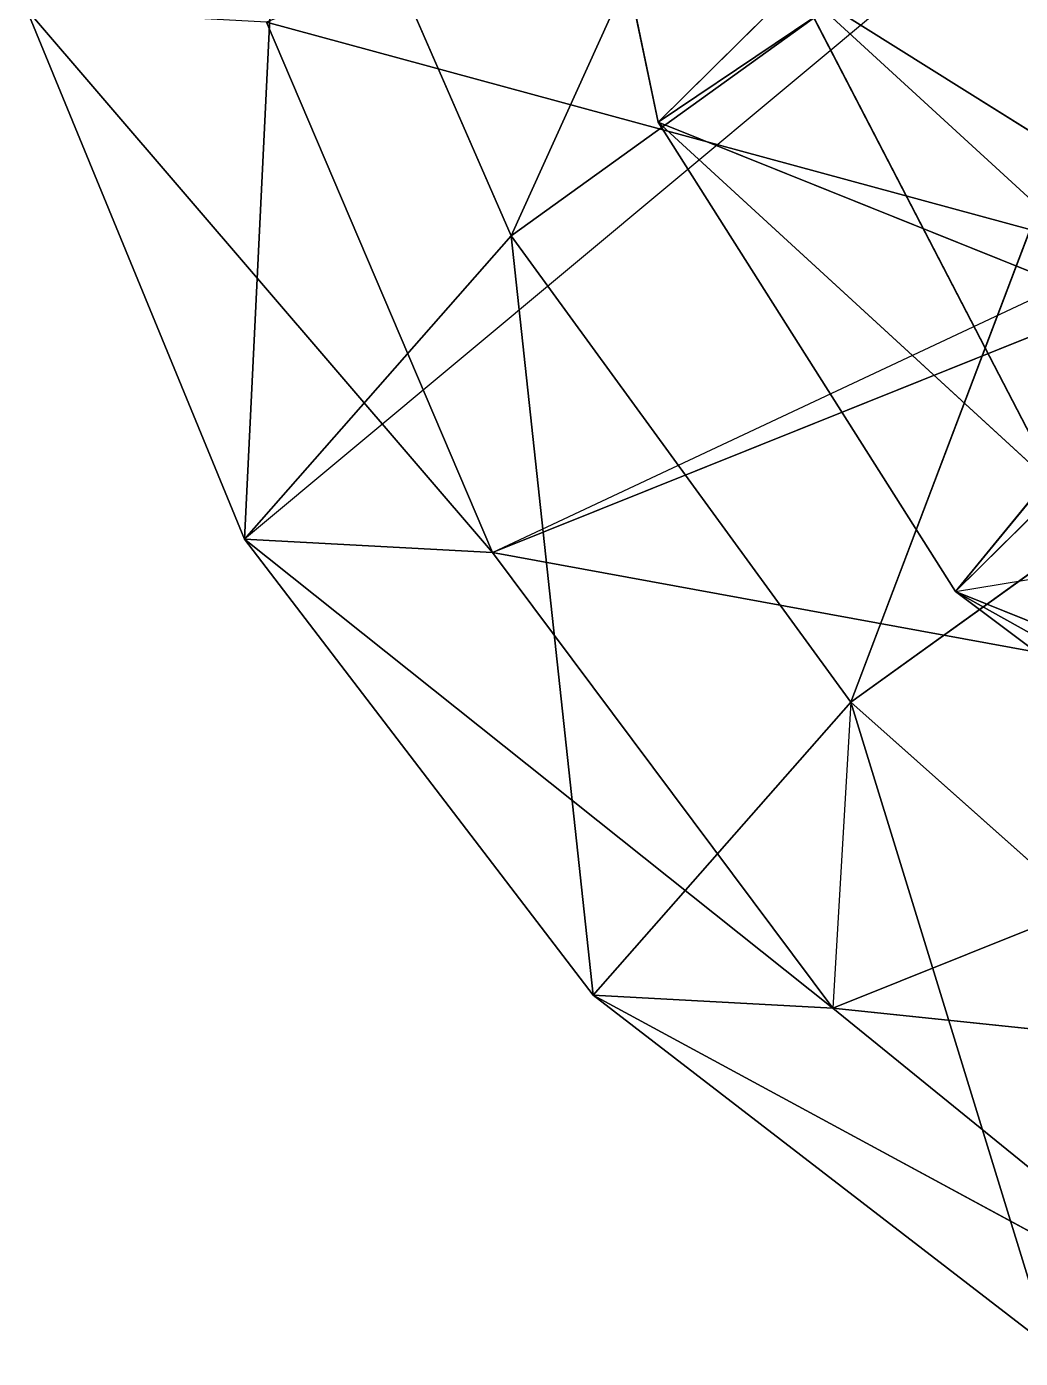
# Model space of a CAD drawing. Header units: metres. Extents: x -96 to 96, y -95 to 95.
# Drawn here: x -92.9 to -49.8, y -82.4 to -24.7 of the extents above; entities that cross this region are included whole.
import ezdxf

# ---------------------------------------------------------------- set-up
doc = ezdxf.new("R2010")
doc.units = ezdxf.units.M

msp = doc.modelspace()

# ---------------------------------------------------------------- linework, layer by layer
for p, q in [((-51.909515, 10.229988, -491.7968), (-71.84741, -33.74655, -465.68402)), ((-51.909515, 10.229988, -491.7968), (-71.84741, -33.74655, -465.68402)), ((-70.47213, -4.98427, -426.5787), (-65.46559, -28.820183, -420.91736)), ((-70.47213, -4.98427, -426.5787), (-65.46559, -28.820183, -420.91736)), ((-81.690384, -11.210953, -460.85513), (-83.427376, -46.90148, -419.1838)), ((-81.690384, -11.210953, -460.85513), (-83.427376, -46.90148, -419.1838)), ((-81.690384, -11.210953, -460.85513), (-71.84741, -33.74655, -465.68402)), ((-81.690384, -11.210953, -460.85513), (-71.84741, -33.74655, -465.68402)), ((-71.84741, -33.74655, -465.68402), (-41.015987, -11.549254, -497.71722)), ((-71.84741, -33.74655, -465.68402), (-41.015987, -11.549254, -497.71722)), ((-41.015987, -11.549254, -497.71722), (-57.108166, -53.98237, -466.83347)), ((-41.015987, -11.549254, -497.71722), (-57.108166, -53.98237, -466.83347)), ((-45.15944, -15.145468, -466.68515), (-65.46559, -28.820183, -420.91736)), ((-45.15944, -15.145468, -466.68515), (-65.46559, -28.820183, -420.91736)), ((-59.446465, -22.861294, -379.11426), (-65.46559, -28.820183, -420.91736)), ((-59.446465, -22.861294, -379.11426), (-65.46559, -28.820183, -420.91736)), ((-59.446465, -22.861294, -379.11426), (-24.729002, -44.613148, -361.8774)), ((-59.446465, -22.861294, -379.11426), (-48.095383, -44.7571, -383.2365)), ((-59.446465, -22.861294, -379.11426), (-24.729002, -44.613148, -361.8774)), ((-59.446465, -22.861294, -379.11426), (-48.095383, -44.7571, -383.2365)), ((-92.87576, -23.917637, -415.9394), (-72.65304, -47.4892, -370.6762)), ((-92.87576, -23.917637, -415.9394), (-83.427376, -46.90148, -419.1838)), ((-92.87576, -23.917637, -415.9394), (-72.65304, -47.4892, -370.6762)), ((-92.87576, -23.917637, -415.9394), (-83.427376, -46.90148, -419.1838)), ((-82.46857, -24.485332, -369.08463), (-42.41138, -35.35223, -333.1588)), ((-82.46857, -24.485332, -369.08463), (-72.65304, -47.4892, -370.6762)), ((-82.46857, -24.485332, -369.08463), (-42.41138, -35.35223, -333.1588)), ((-82.46857, -24.485332, -369.08463), (-72.65304, -47.4892, -370.6762)), ((-65.46559, -28.820183, -420.91736), (-43.205982, -37.75579, -456.18637)), ((-65.46559, -28.820183, -420.91736), (-48.095383, -44.7571, -383.2365)), ((-65.46559, -28.820183, -420.91736), (-52.562943, -49.17995, -414.26395)), ((-65.46559, -28.820183, -420.91736), (-43.205982, -37.75579, -456.18637)), ((-65.46559, -28.820183, -420.91736), (-48.095383, -44.7571, -383.2365)), ((-65.46559, -28.820183, -420.91736), (-52.562943, -49.17995, -414.26395)), ((-57.108166, -53.98237, -466.83347), (-27.3273, -32.541424, -497.77515)), ((-57.108166, -53.98237, -466.83347), (-27.3273, -32.541424, -497.77515)), ((-83.427376, -46.90148, -419.1838), (-71.84741, -33.74655, -465.68402)), ((-83.427376, -46.90148, -419.1838), (-71.84741, -33.74655, -465.68402)), ((-71.84741, -33.74655, -465.68402), (-68.29355, -66.68905, -421.91772)), ((-71.84741, -33.74655, -465.68402), (-57.108166, -53.98237, -466.83347)), ((-71.84741, -33.74655, -465.68402), (-68.29355, -66.68905, -421.91772)), ((-71.84741, -33.74655, -465.68402), (-57.108166, -53.98237, -466.83347)), ((-42.41138, -35.35223, -333.1588), (-72.65304, -47.4892, -370.6762)), ((-42.41138, -35.35223, -333.1588), (-72.65304, -47.4892, -370.6762)), ((-43.205982, -37.75579, -456.18637), (-52.562943, -49.17995, -414.26395)), ((-43.205982, -37.75579, -456.18637), (-52.562943, -49.17995, -414.26395)), ((-48.095383, -44.7571, -383.2365), (-52.562943, -49.17995, -414.26395)), ((-48.095383, -44.7571, -383.2365), (-52.562943, -49.17995, -414.26395)), ((-72.65304, -47.4892, -370.6762), (-83.427376, -46.90148, -419.1838)), ((-83.427376, -46.90148, -419.1838), (-57.886345, -67.256744, -375.06296)), ((-83.427376, -46.90148, -419.1838), (-68.29355, -66.68905, -421.91772)), ((-72.65304, -47.4892, -370.6762), (-83.427376, -46.90148, -419.1838)), ((-83.427376, -46.90148, -419.1838), (-57.886345, -67.256744, -375.06296)), ((-83.427376, -46.90148, -419.1838), (-68.29355, -66.68905, -421.91772)), ((-72.65304, -47.4892, -370.6762), (-28.67514, -55.533333, -338.8239)), ((-72.65304, -47.4892, -370.6762), (-57.886345, -67.256744, -375.06296)), ((-72.65304, -47.4892, -370.6762), (-28.67514, -55.533333, -338.8239)), ((-72.65304, -47.4892, -370.6762), (-57.886345, -67.256744, -375.06296)), ((-52.562943, -49.17995, -414.26395), (-36.04125, -55.812202, -440.44156)), ((-52.562943, -49.17995, -414.26395), (-30.943281, -61.254543, -390.9116)), ((-52.562943, -49.17995, -414.26395), (-33.32042, -63.60789, -407.42093)), ((-52.562943, -49.17995, -414.26395), (-36.04125, -55.812202, -440.44156)), ((-52.562943, -49.17995, -414.26395), (-30.943281, -61.254543, -390.9116)), ((-52.562943, -49.17995, -414.26395), (-33.32042, -63.60789, -407.42093)), ((-68.29355, -66.68905, -421.91772), (-57.108166, -53.98237, -466.83347)), ((-68.29355, -66.68905, -421.91772), (-57.108166, -53.98237, -466.83347)), ((-57.108166, -53.98237, -466.83347), (-48.50563, -81.93189, -423.95477)), ((-57.108166, -53.98237, -466.83347), (-38.47709, -70.53939, -464.22513)), ((-57.108166, -53.98237, -466.83347), (-48.50563, -81.93189, -423.95477)), ((-57.108166, -53.98237, -466.83347), (-38.47709, -70.53939, -464.22513)), ((-28.67514, -55.533333, -338.8239), (-57.886345, -67.256744, -375.06296)), ((-28.67514, -55.533333, -338.8239), (-57.886345, -67.256744, -375.06296)), ((-57.886345, -67.256744, -375.06296), (-68.29355, -66.68905, -421.91772)), ((-68.29355, -66.68905, -421.91772), (-39.174774, -82.44087, -381.94592)), ((-68.29355, -66.68905, -421.91772), (-48.50563, -81.93189, -423.95477)), ((-57.886345, -67.256744, -375.06296), (-68.29355, -66.68905, -421.91772)), ((-68.29355, -66.68905, -421.91772), (-39.174774, -82.44087, -381.94592)), ((-68.29355, -66.68905, -421.91772), (-48.50563, -81.93189, -423.95477)), ((-57.886345, -67.256744, -375.06296), (-12.984734, -71.92995, -349.45493)), ((-57.886345, -67.256744, -375.06296), (-39.174774, -82.44087, -381.94592)), ((-57.886345, -67.256744, -375.06296), (-12.984734, -71.92995, -349.45493)), ((-57.886345, -67.256744, -375.06296), (-39.174774, -82.44087, -381.94592))]:
    msp.add_line(p, q)
for points in [[(-71.84741, -33.74655, -465.68402), (-81.690384, -11.210953, -460.85513), (-51.909515, 10.229988, -491.7968), (-51.909416, 10.230088, -491.79672)], [(-71.84741, -33.74655, -465.68402), (-51.909515, 10.229988, -491.7968), (-41.015987, -11.549254, -497.71722), (-41.01589, -11.549154, -497.71713)], [(-59.446465, -22.861294, -379.11426), (-70.47213, -4.98427, -426.5787), (-65.46559, -28.820183, -420.91736), (-65.46549, -28.820084, -420.91727)], [(-65.46559, -28.820183, -420.91736), (-70.47213, -4.98427, -426.5787), (-45.15944, -15.145468, -466.68515), (-45.15934, -15.145368, -466.68506)], [(-83.427376, -46.90148, -419.1838), (-92.87576, -23.917637, -415.9394), (-81.690384, -11.210953, -460.85513), (-81.690285, -11.210853, -460.85504)], [(-83.427376, -46.90148, -419.1838), (-81.690384, -11.210953, -460.85513), (-71.84741, -33.74655, -465.68402), (-71.84731, -33.746452, -465.68393)], [(-83.427376, -46.90148, -419.1838), (-71.84741, -33.74655, -465.68402), (-41.015987, -11.549254, -497.71722), (-41.01589, -11.549154, -497.71713)], [(-57.108166, -53.98237, -466.83347), (-71.84741, -33.74655, -465.68402), (-41.015987, -11.549254, -497.71722), (-41.01589, -11.549154, -497.71713)], [(-57.108166, -53.98237, -466.83347), (-41.015987, -11.549254, -497.71722), (-27.3273, -32.541424, -497.77515), (-27.3272, -32.541325, -497.77505)], [(-42.41138, -35.35223, -333.1588), (-53.257355, -12.761917, -332.84558), (-82.46857, -24.485332, -369.08463), (-82.46847, -24.485233, -369.08453)], [(-0.8056221, -13.742655, -316.68436), (-53.257355, -12.761917, -332.84558), (-42.41138, -35.35223, -333.1588), (-42.41128, -35.35213, -333.15872)], [(-0.8056221, -13.742655, -316.68436), (-42.41138, -35.35223, -333.1588), (-72.65304, -47.4892, -370.6762), (-72.65294, -47.4891, -370.67612)], [(-65.46559, -28.820183, -420.91736), (-45.15944, -15.145468, -466.68515), (-43.205982, -37.75579, -456.18637), (-43.205883, -37.75569, -456.18628)], [(-48.095383, -44.7571, -383.2365), (-59.446465, -22.861294, -379.11426), (-65.46559, -28.820183, -420.91736), (-65.46549, -28.820084, -420.91727)], [(-59.446465, -22.861294, -379.11426), (-65.46559, -28.820183, -420.91736), (-43.205982, -37.75579, -456.18637), (-43.205883, -37.75569, -456.18628)], [(-24.729002, -44.613148, -361.8774), (-27.965034, -22.66735, -350.3372), (-59.446465, -22.861294, -379.11426), (-59.446365, -22.861195, -379.11417)], [(-24.729002, -44.613148, -361.8774), (-59.446465, -22.861294, -379.11426), (-48.095383, -44.7571, -383.2365), (-48.095284, -44.757, -383.23642)], [(-72.65304, -47.4892, -370.6762), (-82.46857, -24.485332, -369.08463), (-92.87576, -23.917637, -415.9394), (-92.87566, -23.917538, -415.9393)], [(-72.65304, -47.4892, -370.6762), (-92.87576, -23.917637, -415.9394), (-83.427376, -46.90148, -419.1838), (-83.42728, -46.901382, -419.18372)], [(-42.41138, -35.35223, -333.1588), (-82.46857, -24.485332, -369.08463), (-72.65304, -47.4892, -370.6762), (-72.65294, -47.4891, -370.67612)], [(-48.095383, -44.7571, -383.2365), (-65.46559, -28.820183, -420.91736), (-52.562943, -49.17995, -414.26395), (-52.562843, -49.17985, -414.26385)], [(-52.562943, -49.17995, -414.26395), (-65.46559, -28.820183, -420.91736), (-43.205982, -37.75579, -456.18637), (-43.205883, -37.75569, -456.18628)], [(-38.47709, -70.53939, -464.22513), (-57.108166, -53.98237, -466.83347), (-27.3273, -32.541424, -497.77515), (-27.3272, -32.541325, -497.77505)], [(-68.29355, -66.68905, -421.91772), (-83.427376, -46.90148, -419.1838), (-71.84741, -33.74655, -465.68402), (-71.84731, -33.746452, -465.68393)], [(-68.29355, -66.68905, -421.91772), (-71.84741, -33.74655, -465.68402), (-57.108166, -53.98237, -466.83347), (-57.108067, -53.98227, -466.83337)], [(-28.67514, -55.533333, -338.8239), (-42.41138, -35.35223, -333.1588), (-72.65304, -47.4892, -370.6762), (-72.65294, -47.4891, -370.67612)], [(-52.562943, -49.17995, -414.26395), (-43.205982, -37.75579, -456.18637), (-36.04125, -55.812202, -440.44156), (-36.04115, -55.812103, -440.44147)], [(-24.729002, -44.613148, -361.8774), (-48.095383, -44.7571, -383.2365), (-52.562943, -49.17995, -414.26395), (-52.562843, -49.17985, -414.26385)], [(-30.943281, -61.254543, -390.9116), (-48.095383, -44.7571, -383.2365), (-52.562943, -49.17995, -414.26395), (-52.562843, -49.17985, -414.26385)], [(-57.886345, -67.256744, -375.06296), (-72.65304, -47.4892, -370.6762), (-83.427376, -46.90148, -419.1838), (-83.42728, -46.901382, -419.18372)], [(-57.886345, -67.256744, -375.06296), (-83.427376, -46.90148, -419.1838), (-68.29355, -66.68905, -421.91772), (-68.29345, -66.68895, -421.91763)], [(-28.67514, -55.533333, -338.8239), (-72.65304, -47.4892, -370.6762), (-57.886345, -67.256744, -375.06296), (-57.886246, -67.256645, -375.06287)], [(-30.943281, -61.254543, -390.9116), (-52.562943, -49.17995, -414.26395), (-33.32042, -63.60789, -407.42093), (-33.32032, -63.60779, -407.42084)], [(-33.32042, -63.60789, -407.42093), (-52.562943, -49.17995, -414.26395), (-36.04125, -55.812202, -440.44156), (-36.04115, -55.812103, -440.44147)], [(-48.50563, -81.93189, -423.95477), (-68.29355, -66.68905, -421.91772), (-57.108166, -53.98237, -466.83347), (-57.108067, -53.98227, -466.83337)], [(-57.886345, -67.256744, -375.06296), (-68.29355, -66.68905, -421.91772), (-57.108166, -53.98237, -466.83347), (-57.108067, -53.98227, -466.83337)], [(-48.50563, -81.93189, -423.95477), (-57.108166, -53.98237, -466.83347), (-38.47709, -70.53939, -464.22513), (-38.47699, -70.53929, -464.22504)], [(-12.984734, -71.92995, -349.45493), (-28.67514, -55.533333, -338.8239), (-57.886345, -67.256744, -375.06296), (-57.886246, -67.256645, -375.06287)], [(-39.174774, -82.44087, -381.94592), (-57.886345, -67.256744, -375.06296), (-68.29355, -66.68905, -421.91772), (-68.29345, -66.68895, -421.91763)], [(-39.174774, -82.44087, -381.94592), (-68.29355, -66.68905, -421.91772), (-48.50563, -81.93189, -423.95477), (-48.50553, -81.93179, -423.95468)], [(-12.984734, -71.92995, -349.45493), (-57.886345, -67.256744, -375.06296), (-39.174774, -82.44087, -381.94592), (-39.174675, -82.44077, -381.94583)]]:
    msp.add_3dface(points)

doc.saveas('drawing.dxf')
